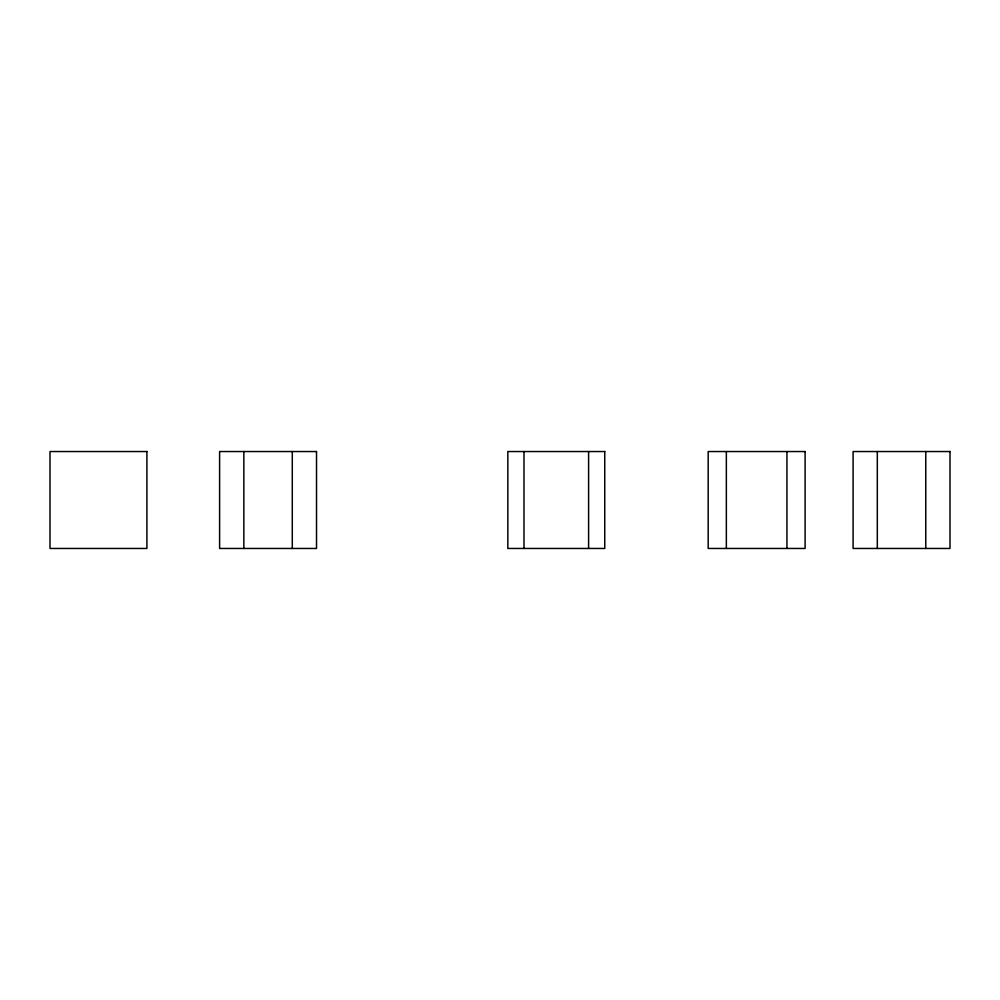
<?xml version="1.0" encoding="UTF-8"?>
<svg xmlns="http://www.w3.org/2000/svg" width="1000" height="1000" viewBox="0 0 1000 1000"><rect width="100%" height="100%" fill="white"/><g stroke="black" fill="none" stroke-linecap="round" stroke-linejoin="round"><path stroke-width="1.5" d="M925.775 451.538L925.775 548.462M877.312 451.538L877.312 548.462M786.925 451.538L786.925 548.462M726.35 451.538L726.35 548.462M588.6 451.538L588.6 548.462M523.987 451.538L523.987 548.462M292.288 451.538L292.288 548.462M243.837 451.538L243.837 548.462M146.912 451.538L50 451.538L50 548.462L146.912 548.462L146.912 451.538M316.525 451.538L219.6 451.538L219.6 548.462L316.525 548.462L316.525 451.538M604.75 451.538L507.837 451.538L507.837 548.462L604.75 548.462L604.75 451.538M805.1 451.538L708.188 451.538L708.188 548.462L805.1 548.462L805.1 451.538M950 451.538L853.088 451.538L853.088 548.462L950 548.462L950 451.538"/></g></svg>
